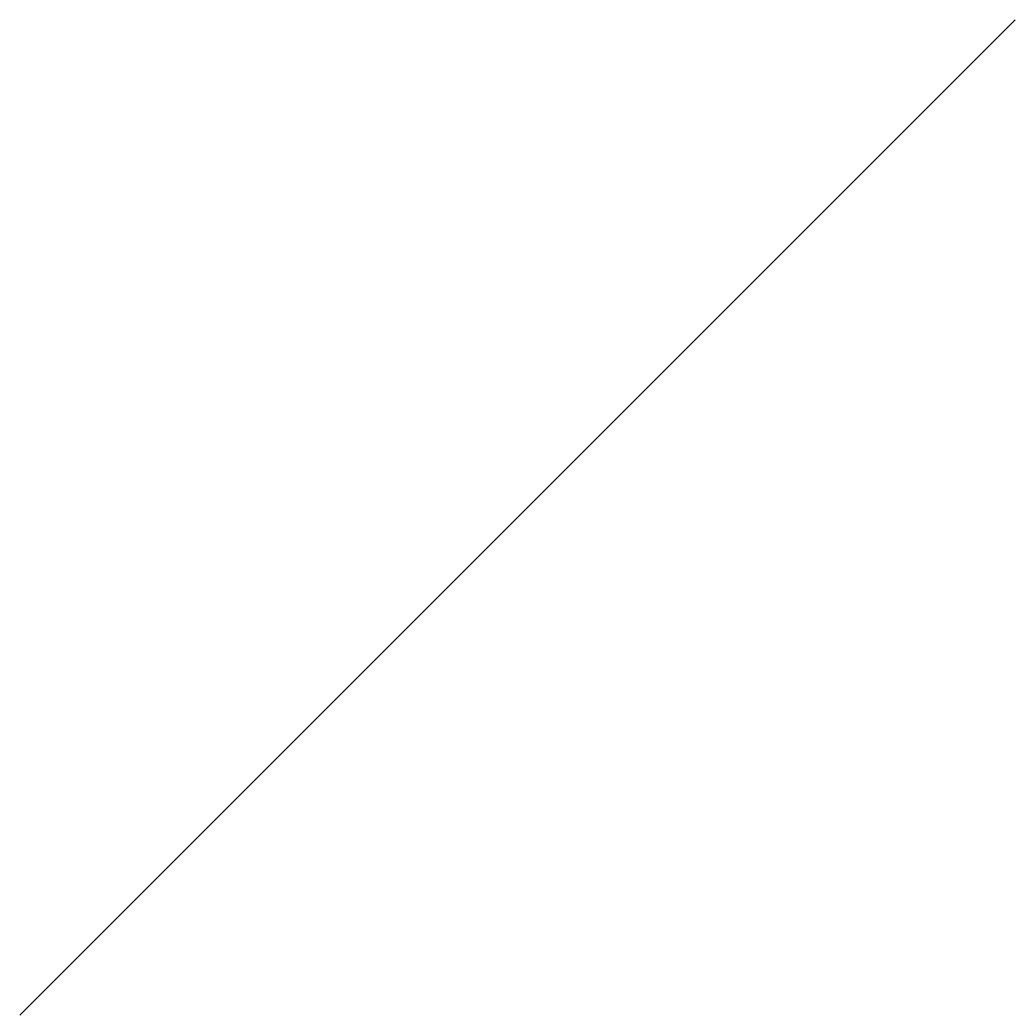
# Model space of a CAD drawing. Header units: metres. Extents: x 0 to 10, y 0 to 10.
import ezdxf

# ---------------------------------------------------------------- set-up
doc = ezdxf.new("R2010")
doc.units = ezdxf.units.M

msp = doc.modelspace()

# ---------------------------------------------------------------- linework, layer by layer
at = {"layer": 'TestLayer'}
msp.add_line((0, 0), (10, 10), dxfattribs=at)

doc.saveas('drawing.dxf')
